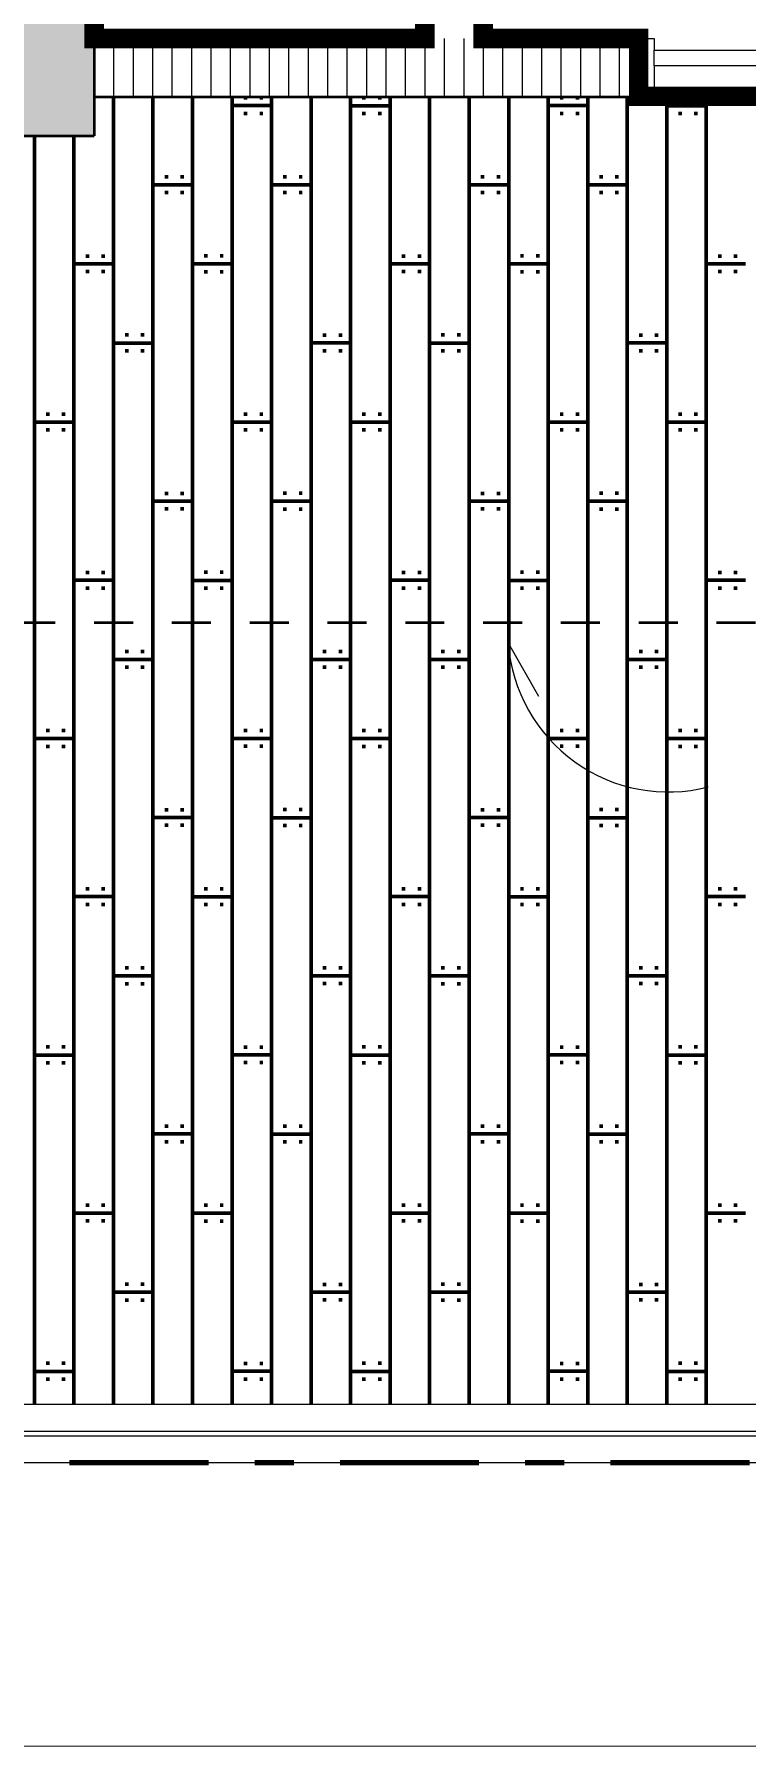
# Model space of a CAD drawing. Header units: metres. Extents: x -144 to 1000, y -717 to 29.
# Drawn here: x 462.611 to 464.44, y -572.268 to -567.859 of the extents above; entities that cross this region are included whole.
import ezdxf

# ---------------------------------------------------------------- set-up
doc = ezdxf.new("R2010")
doc.units = ezdxf.units.M
for name, pattern in [('Basculante', [0.11625, 0.075, -0.04125]), ('basculante modificado', [0.18, 0.1125, -0.0675]), ('Dash Dot 3_16_', [0.595313, 0.357187, -0.119063, 0, -0.119063])]:
    doc.linetypes.add(name, pattern=pattern)
doc.layers.get('0').update_dxf_attribs({"color": 1})
doc.layers.get('Defpoints').update_dxf_attribs({"color": 1})
doc.layers.add('00-MEDICION', color=30, linetype='Continuous')
for name, color, linetype, lineweight in [('A-ANNO-DIMS', 1, 'Continuous', 9), ('A-DETL', 1, 'Continuous', 9), ('A-DOOR-FRAM', 1, 'Continuous', 9), ('A-FLOR', 2, 'Continuous', 9), ('A-FLOR-HRAL', 1, 'Continuous', 9), ('A-FLOR-PATT', 8, 'Continuous', 50), ('A-WALL', 4, 'Continuous', 9), ('G-ANNO-TEXT', 2, 'Continuous', 9), ('S-COLS', 7, 'Continuous', 9)]:
    doc.layers.add(name, color=color, linetype=linetype, lineweight=lineweight)
doc.layers.add('A-WALL-PATT', color=7, linetype='Continuous', lineweight=35, true_color=0x9c9c9c)
doc.styles.add('Britannic Bold_B_1', font='', dxfattribs={"width": 0.7, "height": 0.4})
doc.styles.get('Britannic Bold_B_1').set_extended_font_data('Britannic Bold', bold=True)
doc.dimstyles.new('LINDEROS', dxfattribs={"dimscale": 0.3048, "dimtxt": 0.406749, "dimasz": 0.393701, "dimexe": 0.328084, "dimexo": 0.0625, "dimgap": 0.032808, "dimtad": 1, "dimrnd": 0.01, "dimzin": 0, "dimdsep": 46, "dimtxsty": 'Britannic Bold_B_1', "dimblk1": 'DOTSMALL', "dimblk2": 'DOTSMALL', "dimsah": 1, "dimcen": 0.09, "dimazin": 0, "dimtfac": 1, "dimtdec": 4, "dimtix": 1, "dimtmove": 0, "dimatfit": 3, "dimfxl": 1.64042, "dimfxlon": 1, "dimtvp": 1, "dimtolj": 1, "dimtzin": 0, "dimarcsym": 2})

# ---------------------------------------------------------------- blocks, each defined once
blk = doc.blocks.new('U')
at = {"layer": 'S-COLS', "true_color": 0x5c5c5c}
h = blk.add_hatch(color=251, dxfattribs=at)
h.paths.add_polyline_path([(476.8875, -506.46), (477.3875, -506.46), (477.3875, -505.56), (476.8875, -505.56), (476.8875, -506.4599)])
h.paths.add_polyline_path([(459.3418, -506.46), (459.5877, -506.46), (459.5877, -505.56), (459.0877, -505.56), (459.0877, -506.46)])
h.paths.add_polyline_path([(467.2877, -506.4599), (467.2877, -505.5599), (466.7877, -505.5599), (466.7877, -506.4599), (467.1113, -506.4599)])
h.paths.add_polyline_path([(476.9878, -498.7599), (477.3878, -498.7599), (477.3878, -498.06), (476.9878, -498.06), (476.9878, -498.4884)])
h.paths.add_polyline_path([(459.0877, -498.7599), (459.5877, -498.7599), (459.5877, -498.06), (459.0877, -498.06), (459.0877, -498.6957)])
h.paths.add_polyline_path([(473.5878, -498.7599), (473.5877, -495.6099), (473.0878, -495.61), (473.0878, -498.7599), (473.5877, -498.7599)])
h.paths.add_polyline_path([(462.9877, -498.7599), (464.9877, -498.7599), (464.9873, -498.26), (463.2875, -498.26), (463.2875, -496.11), (464.9878, -496.11), (464.9873, -495.61), (462.9875, -495.6101), (462.9875, -498.7599)])
h.paths.add_polyline_path([(467.2877, -498.7599), (467.2877, -497.8599), (466.7877, -497.8599), (466.7877, -498.7599), (467.1113, -498.7599)])
h.paths.add_polyline_path([(466.7878, -496.51), (467.2878, -496.51), (467.2878, -495.61), (466.7878, -495.61), (466.7878, -496.11)])
h.paths.add_polyline_path([(459.3625, -496.31), (459.5875, -496.31), (459.5875, -495.6089), (459.0875, -495.6089), (459.0875, -496.31), (459.3418, -496.31)])
h.paths.add_polyline_path([(477.1008, -496.31), (477.3878, -496.31), (477.3878, -495.6089), (476.9878, -495.6089), (476.9878, -496.31)])
h.paths.add_polyline_path([(466.7877, -487.61), (467.2877, -487.61), (467.2877, -486.71), (466.7877, -486.71), (466.7877, -487.3251)])
h.paths.add_polyline_path([(477.3877, -487.61), (477.3877, -486.7102), (476.8877, -486.7102), (476.8877, -487.61)])
h.paths.add_polyline_path([(459.8127, -487.01), (460.1877, -487.01), (460.1877, -486.51), (459.2877, -486.51), (459.2877, -487.01), (459.7127, -487.01)])
at = {"layer": 'A-ANNO-DIMS', "color": 5, "true_color": 0x0000ff}
blk.add_line((482.1826, -510.6083), (451.3207, -510.584), dxfattribs=at)
at = {"layer": 'A-DETL', "color": 7, "linetype": 'basculante modificado'}
blk.add_line((467.2868, -506.3589), (476.8875, -506.3589), dxfattribs=at)
at = {"layer": 'A-DETL', "color": 7, "linetype": 'Basculante', "lineweight": 35}
blk.add_line((459.0877, -507.7099), (477.3875, -507.7099), dxfattribs=at)
at = {"layer": 'A-DETL', "color": 7, "linetype": 'Dash Dot 3_16_', "lineweight": 70}
blk.add_line((482.1832, -509.8685), (451.3213, -509.8685), dxfattribs=at)
at = {"layer": 'A-DOOR-FRAM'}
for p, q in [((468.6877, -506.21), (468.7277, -506.21)), ((468.7277, -506.21), (468.7277, -506.24)), ((468.7277, -506.28), (468.7277, -506.36)), ((468.7277, -506.36), (468.6877, -506.36))]:
    blk.add_line(p, q, dxfattribs=at)
at = {"layer": 'A-DOOR-FRAM', "lineweight": 5}
for p, q in [((468.7277, -506.24), (469.5286, -506.24)), ((468.7277, -506.28), (468.7277, -506.24)), ((469.5286, -506.28), (468.7277, -506.28))]:
    blk.add_line(p, q, dxfattribs=at)
at = {"layer": 'A-FLOR'}
blk.add_line((468.7277, -506.36), (470.2469, -506.36), dxfattribs=at)
at = {"layer": 'A-FLOR-HRAL'}
for p, q in [((466.8766, -509.788), (478.4453, -509.788)), ((478.4573, -509.8), (466.8766, -509.8))]:
    blk.add_line(p, q, dxfattribs=at)
at = {"layer": 'A-FLOR-PATT', "color": 8, "true_color": 0x808080, "transparency": 33554559}
for p, q in [((467.3373, -506.36), (467.3373, -509.7185)), ((467.4389, -506.36), (467.4389, -509.7185)), ((467.5405, -506.36), (467.5405, -509.7185)), ((467.6421, -506.36), (467.6421, -509.7185)), ((467.6725, -506.3625), (467.6809, -506.3625)), ((467.7132, -506.3625), (467.7216, -506.3625)), ((467.7437, -506.36), (467.7437, -509.7185)), ((467.8453, -506.36), (467.8453, -509.7185)), ((467.9469, -506.36), (467.9469, -509.7185)), ((467.9769, -506.3621), (467.9853, -506.3621)), ((468.0176, -506.3621), (468.026, -506.3621)), ((468.0485, -506.36), (468.0485, -509.7185)), ((468.1501, -506.36), (468.1501, -509.7185)), ((468.2517, -506.36), (468.2517, -509.7185)), ((468.3533, -506.36), (468.3533, -509.7185)), ((468.4549, -506.36), (468.4549, -509.7185)), ((468.4853, -506.3625), (468.4937, -506.3625)), ((468.526, -506.3625), (468.5344, -506.3625)), ((468.5565, -506.36), (468.5565, -509.7185)), ((468.6581, -506.36), (468.6581, -509.7185)), ((468.7597, -506.36), (468.7597, -509.7185)), ((468.7897, -506.3621), (468.7981, -506.3621)), ((468.8304, -506.3621), (468.8388, -506.3621)), ((468.8613, -506.36), (468.8613, -509.7185)), ((467.6415, -506.3825), (467.7431, -506.3825)), ((467.6725, -506.4025), (467.6809, -506.4025)), ((467.7132, -506.4025), (467.7216, -506.4025)), ((467.9469, -506.3829), (468.0485, -506.3829)), ((467.9769, -506.4029), (467.9853, -506.4029)), ((468.0176, -506.4029), (468.026, -506.4029)), ((468.4543, -506.3825), (468.5559, -506.3825)), ((468.4853, -506.4025), (468.4937, -506.4025)), ((468.526, -506.4025), (468.5344, -506.4025)), ((468.7597, -506.3829), (468.8613, -506.3829)), ((468.7897, -506.4029), (468.7981, -506.4029)), ((468.8304, -506.4029), (468.8388, -506.4029)), ((467.1341, -506.4599), (467.1341, -509.7185)), ((467.2357, -506.4599), (467.2357, -509.7185)), ((467.4383, -506.5857), (467.5399, -506.5857)), ((467.4693, -506.5657), (467.4777, -506.5657)), ((467.51, -506.5657), (467.5184, -506.5657)), ((467.7437, -506.5861), (467.8453, -506.5861)), ((467.7737, -506.5653), (467.7821, -506.5653)), ((467.8144, -506.5653), (467.8228, -506.5653)), ((468.2511, -506.5857), (468.3527, -506.5857)), ((468.2821, -506.5657), (468.2905, -506.5657)), ((468.3228, -506.5657), (468.3312, -506.5657)), ((468.5565, -506.5861), (468.6581, -506.5861)), ((468.5865, -506.5653), (468.5949, -506.5653)), ((468.6272, -506.5653), (468.6356, -506.5653)), ((467.4693, -506.6057), (467.4777, -506.6057)), ((467.51, -506.6057), (467.5184, -506.6057)), ((467.7737, -506.6061), (467.7821, -506.6061)), ((467.8144, -506.6061), (467.8228, -506.6061)), ((468.2821, -506.6057), (468.2905, -506.6057)), ((468.3228, -506.6057), (468.3312, -506.6057)), ((468.5865, -506.6061), (468.5949, -506.6061)), ((468.6272, -506.6061), (468.6356, -506.6061)), ((467.2351, -506.7889), (467.3367, -506.7889)), ((467.2661, -506.7689), (467.2745, -506.7689)), ((467.3068, -506.7689), (467.3152, -506.7689)), ((467.5405, -506.7893), (467.6421, -506.7893)), ((467.5705, -506.7685), (467.5789, -506.7685)), ((467.6112, -506.7685), (467.6196, -506.7685)), ((468.0479, -506.7889), (468.1495, -506.7889)), ((468.0789, -506.7689), (468.0873, -506.7689)), ((468.1196, -506.7689), (468.128, -506.7689)), ((468.3533, -506.7893), (468.4549, -506.7893)), ((468.3833, -506.7685), (468.3917, -506.7685)), ((468.424, -506.7685), (468.4324, -506.7685)), ((468.8607, -506.7889), (468.9623, -506.7889)), ((468.8917, -506.7689), (468.9001, -506.7689)), ((468.9324, -506.7689), (468.9408, -506.7689)), ((467.2661, -506.8089), (467.2745, -506.8089)), ((467.3068, -506.8089), (467.3152, -506.8089)), ((467.5705, -506.8093), (467.5789, -506.8093)), ((467.6112, -506.8093), (467.6196, -506.8093)), ((468.0789, -506.8089), (468.0873, -506.8089)), ((468.1196, -506.8089), (468.128, -506.8089)), ((468.3833, -506.8093), (468.3917, -506.8093)), ((468.424, -506.8093), (468.4324, -506.8093)), ((468.8917, -506.8089), (468.9001, -506.8089)), ((468.9324, -506.8089), (468.9408, -506.8089)), ((467.3673, -506.9717), (467.3757, -506.9717)), ((467.408, -506.9717), (467.4164, -506.9717)), ((467.8757, -506.9721), (467.8841, -506.9721)), ((467.9164, -506.9721), (467.9248, -506.9721)), ((468.1801, -506.9717), (468.1885, -506.9717)), ((468.2208, -506.9717), (468.2292, -506.9717)), ((468.6885, -506.9721), (468.6969, -506.9721)), ((468.7292, -506.9721), (468.7376, -506.9721)), ((467.3373, -506.9925), (467.4389, -506.9925)), ((467.3673, -507.0125), (467.3757, -507.0125)), ((467.408, -507.0125), (467.4164, -507.0125)), ((467.8447, -506.9921), (467.9463, -506.9921)), ((467.8757, -507.0121), (467.8841, -507.0121)), ((467.9164, -507.0121), (467.9248, -507.0121)), ((468.1501, -506.9925), (468.2517, -506.9925)), ((468.1801, -507.0125), (468.1885, -507.0125)), ((468.2208, -507.0125), (468.2292, -507.0125)), ((468.6575, -506.9921), (468.7591, -506.9921)), ((468.6885, -507.0121), (468.6969, -507.0121)), ((468.7292, -507.0121), (468.7376, -507.0121)), ((467.1341, -507.1957), (467.2357, -507.1957)), ((467.1641, -507.1749), (467.1725, -507.1749)), ((467.2048, -507.1749), (467.2132, -507.1749)), ((467.6415, -507.1953), (467.7431, -507.1953)), ((467.6725, -507.1753), (467.6809, -507.1753)), ((467.7132, -507.1753), (467.7216, -507.1753)), ((467.9469, -507.1957), (468.0485, -507.1957)), ((467.9769, -507.1749), (467.9853, -507.1749)), ((468.0176, -507.1749), (468.026, -507.1749)), ((468.4543, -507.1953), (468.5559, -507.1953)), ((468.4853, -507.1753), (468.4937, -507.1753)), ((468.526, -507.1753), (468.5344, -507.1753)), ((468.7597, -507.1957), (468.8613, -507.1957)), ((468.7897, -507.1749), (468.7981, -507.1749)), ((468.8304, -507.1749), (468.8388, -507.1749)), ((467.1641, -507.2157), (467.1725, -507.2157)), ((467.2048, -507.2157), (467.2132, -507.2157)), ((467.6725, -507.2153), (467.6809, -507.2153)), ((467.7132, -507.2153), (467.7216, -507.2153)), ((467.9769, -507.2157), (467.9853, -507.2157)), ((468.0176, -507.2157), (468.026, -507.2157)), ((468.4853, -507.2153), (468.4937, -507.2153)), ((468.526, -507.2153), (468.5344, -507.2153)), ((468.7897, -507.2157), (468.7981, -507.2157)), ((468.8304, -507.2157), (468.8388, -507.2157)), ((467.4693, -507.3785), (467.4777, -507.3785)), ((467.51, -507.3785), (467.5184, -507.3785)), ((467.7737, -507.3781), (467.7821, -507.3781)), ((467.8144, -507.3781), (467.8228, -507.3781)), ((468.2821, -507.3785), (468.2905, -507.3785)), ((468.3228, -507.3785), (468.3312, -507.3785)), ((468.5865, -507.3781), (468.5949, -507.3781)), ((468.6272, -507.3781), (468.6356, -507.3781)), ((467.4383, -507.3985), (467.5399, -507.3985)), ((467.4693, -507.4185), (467.4777, -507.4185)), ((467.51, -507.4185), (467.5184, -507.4185)), ((467.7437, -507.3989), (467.8453, -507.3989)), ((467.7737, -507.4189), (467.7821, -507.4189)), ((467.8144, -507.4189), (467.8228, -507.4189)), ((468.2511, -507.3985), (468.3527, -507.3985)), ((468.2821, -507.4185), (468.2905, -507.4185)), ((468.3228, -507.4185), (468.3312, -507.4185)), ((468.5565, -507.3989), (468.6581, -507.3989)), ((468.5865, -507.4189), (468.5949, -507.4189)), ((468.6272, -507.4189), (468.6356, -507.4189)), ((467.2661, -507.5817), (467.2745, -507.5817)), ((467.3068, -507.5817), (467.3152, -507.5817)), ((467.5705, -507.5813), (467.5789, -507.5813)), ((467.6112, -507.5813), (467.6196, -507.5813)), ((468.0789, -507.5817), (468.0873, -507.5817)), ((468.1196, -507.5817), (468.128, -507.5817)), ((468.3833, -507.5813), (468.3917, -507.5813)), ((468.424, -507.5813), (468.4324, -507.5813)), ((468.8917, -507.5817), (468.9001, -507.5817)), ((468.9324, -507.5817), (468.9408, -507.5817)), ((467.2351, -507.6017), (467.3367, -507.6017)), ((467.2661, -507.6217), (467.2745, -507.6217)), ((467.3068, -507.6217), (467.3152, -507.6217)), ((467.5405, -507.6021), (467.6421, -507.6021)), ((467.5705, -507.6221), (467.5789, -507.6221)), ((467.6112, -507.6221), (467.6196, -507.6221)), ((468.0479, -507.6017), (468.1495, -507.6017)), ((468.0789, -507.6217), (468.0873, -507.6217)), ((468.1196, -507.6217), (468.128, -507.6217)), ((468.3533, -507.6021), (468.4549, -507.6021)), ((468.3833, -507.6221), (468.3917, -507.6221)), ((468.424, -507.6221), (468.4324, -507.6221)), ((468.8607, -507.6017), (468.9623, -507.6017)), ((468.8917, -507.6217), (468.9001, -507.6217)), ((468.9324, -507.6217), (468.9408, -507.6217)), ((467.3373, -507.8053), (467.4389, -507.8053)), ((467.3673, -507.7845), (467.3757, -507.7845)), ((467.408, -507.7845), (467.4164, -507.7845)), ((467.8447, -507.8049), (467.9463, -507.8049)), ((467.8757, -507.7849), (467.8841, -507.7849)), ((467.9164, -507.7849), (467.9248, -507.7849)), ((468.1501, -507.8053), (468.2517, -507.8053)), ((468.1801, -507.7845), (468.1885, -507.7845)), ((468.2208, -507.7845), (468.2292, -507.7845)), ((468.6575, -507.8049), (468.7591, -507.8049)), ((468.6885, -507.7849), (468.6969, -507.7849)), ((468.7292, -507.7849), (468.7376, -507.7849)), ((467.3673, -507.8253), (467.3757, -507.8253)), ((467.408, -507.8253), (467.4164, -507.8253)), ((467.8757, -507.8249), (467.8841, -507.8249)), ((467.9164, -507.8249), (467.9248, -507.8249)), ((468.1801, -507.8253), (468.1885, -507.8253)), ((468.2208, -507.8253), (468.2292, -507.8253)), ((468.6885, -507.8249), (468.6969, -507.8249)), ((468.7292, -507.8249), (468.7376, -507.8249)), ((467.1641, -507.9877), (467.1725, -507.9877)), ((467.2048, -507.9877), (467.2132, -507.9877)), ((467.6725, -507.9881), (467.6809, -507.9881)), ((467.7132, -507.9881), (467.7216, -507.9881)), ((467.9769, -507.9877), (467.9853, -507.9877)), ((468.0176, -507.9877), (468.026, -507.9877)), ((468.4853, -507.9881), (468.4937, -507.9881)), ((468.526, -507.9881), (468.5344, -507.9881)), ((468.7897, -507.9877), (468.7981, -507.9877)), ((468.8304, -507.9877), (468.8388, -507.9877)), ((467.1341, -508.0085), (467.2357, -508.0085)), ((467.1641, -508.0285), (467.1725, -508.0285)), ((467.2048, -508.0285), (467.2132, -508.0285)), ((467.6415, -508.0081), (467.7431, -508.0081)), ((467.6725, -508.0281), (467.6809, -508.0281)), ((467.7132, -508.0281), (467.7216, -508.0281)), ((467.9469, -508.0085), (468.0485, -508.0085)), ((467.9769, -508.0285), (467.9853, -508.0285)), ((468.0176, -508.0285), (468.026, -508.0285)), ((468.4543, -508.0081), (468.5559, -508.0081)), ((468.4853, -508.0281), (468.4937, -508.0281)), ((468.526, -508.0281), (468.5344, -508.0281)), ((468.7597, -508.0085), (468.8613, -508.0085)), ((468.7897, -508.0285), (468.7981, -508.0285)), ((468.8304, -508.0285), (468.8388, -508.0285)), ((467.4383, -508.2113), (467.5399, -508.2113)), ((467.4693, -508.1913), (467.4777, -508.1913)), ((467.51, -508.1913), (467.5184, -508.1913)), ((467.7437, -508.2117), (467.8453, -508.2117)), ((467.7737, -508.1909), (467.7821, -508.1909)), ((467.8144, -508.1909), (467.8228, -508.1909)), ((468.2511, -508.2113), (468.3527, -508.2113)), ((468.2821, -508.1913), (468.2905, -508.1913)), ((468.3228, -508.1913), (468.3312, -508.1913)), ((468.5565, -508.2117), (468.6581, -508.2117)), ((468.5865, -508.1909), (468.5949, -508.1909)), ((468.6272, -508.1909), (468.6356, -508.1909)), ((467.4693, -508.2313), (467.4777, -508.2313)), ((467.51, -508.2313), (467.5184, -508.2313)), ((467.7737, -508.2317), (467.7821, -508.2317)), ((467.8144, -508.2317), (467.8228, -508.2317)), ((468.2821, -508.2313), (468.2905, -508.2313)), ((468.3228, -508.2313), (468.3312, -508.2313)), ((468.5865, -508.2317), (468.5949, -508.2317)), ((468.6272, -508.2317), (468.6356, -508.2317)), ((467.5705, -508.3941), (467.5789, -508.3941)), ((467.6112, -508.3941), (467.6196, -508.3941)), ((468.3833, -508.3941), (468.3917, -508.3941)), ((468.424, -508.3941), (468.4324, -508.3941)), ((467.2351, -508.4145), (467.3367, -508.4145)), ((467.2661, -508.3945), (467.2745, -508.3945)), ((467.2661, -508.4345), (467.2745, -508.4345)), ((467.3068, -508.3945), (467.3152, -508.3945)), ((467.3068, -508.4345), (467.3152, -508.4345)), ((467.5405, -508.4149), (467.6421, -508.4149)), ((467.5705, -508.4349), (467.5789, -508.4349)), ((467.6112, -508.4349), (467.6196, -508.4349)), ((468.0479, -508.4145), (468.1495, -508.4145)), ((468.0789, -508.3945), (468.0873, -508.3945)), ((468.0789, -508.4345), (468.0873, -508.4345)), ((468.1196, -508.3945), (468.128, -508.3945)), ((468.1196, -508.4345), (468.128, -508.4345)), ((468.3533, -508.4149), (468.4549, -508.4149)), ((468.3833, -508.4349), (468.3917, -508.4349)), ((468.424, -508.4349), (468.4324, -508.4349)), ((468.8607, -508.4145), (468.9623, -508.4145)), ((468.8917, -508.3945), (468.9001, -508.3945)), ((468.8917, -508.4345), (468.9001, -508.4345)), ((468.9324, -508.3945), (468.9408, -508.3945)), ((468.9324, -508.4345), (468.9408, -508.4345)), ((467.3673, -508.5973), (467.3757, -508.5973)), ((467.408, -508.5973), (467.4164, -508.5973)), ((467.8757, -508.5977), (467.8841, -508.5977)), ((467.9164, -508.5977), (467.9248, -508.5977)), ((468.1801, -508.5973), (468.1885, -508.5973)), ((468.2208, -508.5973), (468.2292, -508.5973)), ((468.6885, -508.5977), (468.6969, -508.5977)), ((468.7292, -508.5977), (468.7376, -508.5977)), ((467.3373, -508.6181), (467.4389, -508.6181)), ((467.3673, -508.6381), (467.3757, -508.6381)), ((467.408, -508.6381), (467.4164, -508.6381)), ((467.8447, -508.6177), (467.9463, -508.6177)), ((467.8757, -508.6377), (467.8841, -508.6377)), ((467.9164, -508.6377), (467.9248, -508.6377)), ((468.1501, -508.6181), (468.2517, -508.6181)), ((468.1801, -508.6381), (468.1885, -508.6381)), ((468.2208, -508.6381), (468.2292, -508.6381)), ((468.6575, -508.6177), (468.7591, -508.6177)), ((468.6885, -508.6377), (468.6969, -508.6377)), ((468.7292, -508.6377), (468.7376, -508.6377)), ((467.1341, -508.8213), (467.2357, -508.8213)), ((467.1641, -508.8005), (467.1725, -508.8005)), ((467.2048, -508.8005), (467.2132, -508.8005)), ((467.6415, -508.8209), (467.7431, -508.8209)), ((467.6725, -508.8009), (467.6809, -508.8009)), ((467.7132, -508.8009), (467.7216, -508.8009)), ((467.9469, -508.8213), (468.0485, -508.8213)), ((467.9769, -508.8005), (467.9853, -508.8005)), ((468.0176, -508.8005), (468.026, -508.8005)), ((468.4543, -508.8209), (468.5559, -508.8209)), ((468.4853, -508.8009), (468.4937, -508.8009)), ((468.526, -508.8009), (468.5344, -508.8009)), ((468.7597, -508.8213), (468.8613, -508.8213)), ((468.7897, -508.8005), (468.7981, -508.8005)), ((468.8304, -508.8005), (468.8388, -508.8005)), ((467.1641, -508.8413), (467.1725, -508.8413)), ((467.2048, -508.8413), (467.2132, -508.8413)), ((467.6725, -508.8409), (467.6809, -508.8409)), ((467.7132, -508.8409), (467.7216, -508.8409)), ((467.9769, -508.8413), (467.9853, -508.8413)), ((468.0176, -508.8413), (468.026, -508.8413)), ((468.4853, -508.8409), (468.4937, -508.8409)), ((468.526, -508.8409), (468.5344, -508.8409)), ((468.7897, -508.8413), (468.7981, -508.8413)), ((468.8304, -508.8413), (468.8388, -508.8413)), ((467.4693, -509.0041), (467.4777, -509.0041)), ((467.51, -509.0041), (467.5184, -509.0041)), ((467.7737, -509.0037), (467.7821, -509.0037)), ((467.8144, -509.0037), (467.8228, -509.0037)), ((468.2821, -509.0041), (468.2905, -509.0041)), ((468.3228, -509.0041), (468.3312, -509.0041)), ((468.5865, -509.0037), (468.5949, -509.0037)), ((468.6272, -509.0037), (468.6356, -509.0037)), ((467.4383, -509.0241), (467.5399, -509.0241)), ((467.4693, -509.0441), (467.4777, -509.0441)), ((467.51, -509.0441), (467.5184, -509.0441)), ((467.7437, -509.0245), (467.8453, -509.0245)), ((467.7737, -509.0445), (467.7821, -509.0445)), ((467.8144, -509.0445), (467.8228, -509.0445)), ((468.2511, -509.0241), (468.3527, -509.0241)), ((468.2821, -509.0441), (468.2905, -509.0441)), ((468.3228, -509.0441), (468.3312, -509.0441)), ((468.5565, -509.0245), (468.6581, -509.0245)), ((468.5865, -509.0445), (468.5949, -509.0445)), ((468.6272, -509.0445), (468.6356, -509.0445)), ((467.2351, -509.2273), (467.3367, -509.2273)), ((467.2661, -509.2073), (467.2745, -509.2073)), ((467.3068, -509.2073), (467.3152, -509.2073)), ((467.5405, -509.2277), (467.6421, -509.2277)), ((467.5705, -509.2069), (467.5789, -509.2069)), ((467.6112, -509.2069), (467.6196, -509.2069)), ((468.0479, -509.2273), (468.1495, -509.2273)), ((468.0789, -509.2073), (468.0873, -509.2073)), ((468.1196, -509.2073), (468.128, -509.2073)), ((468.3533, -509.2277), (468.4549, -509.2277)), ((468.3833, -509.2069), (468.3917, -509.2069)), ((468.424, -509.2069), (468.4324, -509.2069)), ((468.8607, -509.2273), (468.9623, -509.2273)), ((468.8917, -509.2073), (468.9001, -509.2073)), ((468.9324, -509.2073), (468.9408, -509.2073)), ((467.2661, -509.2473), (467.2745, -509.2473)), ((467.3068, -509.2473), (467.3152, -509.2473)), ((467.5705, -509.2477), (467.5789, -509.2477)), ((467.6112, -509.2477), (467.6196, -509.2477)), ((468.0789, -509.2473), (468.0873, -509.2473)), ((468.1196, -509.2473), (468.128, -509.2473)), ((468.3833, -509.2477), (468.3917, -509.2477)), ((468.424, -509.2477), (468.4324, -509.2477)), ((468.8917, -509.2473), (468.9001, -509.2473)), ((468.9324, -509.2473), (468.9408, -509.2473)), ((467.3373, -509.4309), (467.4389, -509.4309)), ((467.3673, -509.4101), (467.3757, -509.4101)), ((467.3673, -509.4509), (467.3757, -509.4509)), ((467.408, -509.4101), (467.4164, -509.4101)), ((467.408, -509.4509), (467.4164, -509.4509)), ((467.8447, -509.4305), (467.9463, -509.4305)), ((467.8757, -509.4105), (467.8841, -509.4105)), ((467.8757, -509.4505), (467.8841, -509.4505)), ((467.9164, -509.4105), (467.9248, -509.4105)), ((467.9164, -509.4505), (467.9248, -509.4505)), ((468.1501, -509.4309), (468.2517, -509.4309)), ((468.1801, -509.4101), (468.1885, -509.4101)), ((468.1801, -509.4509), (468.1885, -509.4509)), ((468.2208, -509.4101), (468.2292, -509.4101)), ((468.2208, -509.4509), (468.2292, -509.4509)), ((468.6575, -509.4305), (468.7591, -509.4305)), ((468.6885, -509.4105), (468.6969, -509.4105)), ((468.6885, -509.4505), (468.6969, -509.4505)), ((468.7292, -509.4105), (468.7376, -509.4105)), ((468.7292, -509.4505), (468.7376, -509.4505)), ((467.1641, -509.6133), (467.1725, -509.6133)), ((467.2048, -509.6133), (467.2132, -509.6133)), ((467.6725, -509.6137), (467.6809, -509.6137)), ((467.7132, -509.6137), (467.7216, -509.6137)), ((467.9769, -509.6133), (467.9853, -509.6133)), ((468.0176, -509.6133), (468.026, -509.6133)), ((468.4853, -509.6137), (468.4937, -509.6137)), ((468.526, -509.6137), (468.5344, -509.6137)), ((468.7897, -509.6133), (468.7981, -509.6133)), ((468.8304, -509.6133), (468.8388, -509.6133)), ((467.1341, -509.6341), (467.2357, -509.6341)), ((467.1641, -509.6541), (467.1725, -509.6541)), ((467.2048, -509.6541), (467.2132, -509.6541)), ((467.6415, -509.6337), (467.7431, -509.6337)), ((467.6725, -509.6537), (467.6809, -509.6537)), ((467.7132, -509.6537), (467.7216, -509.6537)), ((467.9469, -509.6341), (468.0485, -509.6341)), ((467.9769, -509.6541), (467.9853, -509.6541)), ((468.0176, -509.6541), (468.026, -509.6541)), ((468.4543, -509.6337), (468.5559, -509.6337)), ((468.4853, -509.6537), (468.4937, -509.6537)), ((468.526, -509.6537), (468.5344, -509.6537)), ((468.7597, -509.6341), (468.8613, -509.6341)), ((468.7897, -509.6541), (468.7981, -509.6541)), ((468.8304, -509.6541), (468.8388, -509.6541))]:
    blk.add_line(p, q, dxfattribs=at)
at = {"layer": 'A-WALL', "lineweight": 35}
for p, q in [((468.1377, -505.4599), (468.1377, -506.21)), ((468.2877, -506.21), (468.2877, -505.4599)), ((468.1377, -506.21), (467.2877, -506.21)), ((467.2877, -506.21), (467.2877, -506.36)), ((468.6877, -506.21), (468.2877, -506.21)), ((468.6877, -506.36), (468.6877, -506.21)), ((467.2877, -506.36), (468.6877, -506.36))]:
    blk.add_line(p, q, dxfattribs=at)
at = {"layer": 'A-WALL'}
for p, q in [((466.9377, -509.7185), (478.3877, -509.7185)), ((478.5377, -509.8685), (453.4749, -509.8685))]:
    blk.add_line(p, q, dxfattribs=at)
at = {"layer": 'A-WALL-PATT', "color": 8, "lineweight": 5, "true_color": 0x727272}
for p, q in [((467.3376, -506.21), (467.3376, -506.36)), ((467.3876, -506.21), (467.3876, -506.36)), ((467.4376, -506.21), (467.4376, -506.36)), ((467.4876, -506.21), (467.4876, -506.36)), ((467.5376, -506.21), (467.5376, -506.36)), ((467.5876, -506.21), (467.5876, -506.36)), ((467.6376, -506.21), (467.6376, -506.36)), ((467.6876, -506.21), (467.6876, -506.36)), ((467.7376, -506.21), (467.7376, -506.36)), ((467.7876, -506.21), (467.7876, -506.36)), ((467.8376, -506.21), (467.8376, -506.36)), ((467.8876, -506.21), (467.8876, -506.36)), ((467.9376, -506.21), (467.9376, -506.36)), ((467.9876, -506.21), (467.9876, -506.36)), ((468.0376, -506.21), (468.0376, -506.36)), ((468.0876, -506.21), (468.0876, -506.36)), ((468.1376, -506.21), (468.1376, -506.36)), ((468.1876, -506.21), (468.1876, -506.36)), ((468.2376, -506.21), (468.2376, -506.36)), ((468.2876, -506.21), (468.2876, -506.36)), ((468.3376, -506.21), (468.3376, -506.36)), ((468.3876, -506.21), (468.3876, -506.36)), ((468.4376, -506.21), (468.4376, -506.36)), ((468.4876, -506.21), (468.4876, -506.36)), ((468.5376, -506.21), (468.5376, -506.36)), ((468.5876, -506.21), (468.5876, -506.36)), ((468.6376, -506.21), (468.6376, -506.36)), ((468.6876, -506.21), (468.6876, -506.36))]:
    blk.add_line(p, q, dxfattribs=at)
at = {"layer": 'G-ANNO-TEXT'}
for q in [(468.3519, -507.9198), (468.4296, -507.8993)]:
    blk.add_line((468.3524, -507.7645), q, dxfattribs=at)
blk.add_arc((468.7634, -507.7336), 0.4121, 184.3106, 284.4562, dxfattribs=at)
at = {"layer": 'S-COLS', "lineweight": 35}
for p in [(467.2877, -505.5599), (466.7877, -506.4599)]:
    blk.add_line(p, (467.2877, -506.4599), dxfattribs=at)
blk = doc.blocks.new('_DotSmall')
at = {"color": 0, "linetype": 'ByBlock', "const_width": 0.5}
blk.add_lwpolyline([(-0.0625, 0, 1), (0.0625, 0, 1)], format="xyb", close=True, dxfattribs=at)
blk = doc.blocks.new('*D610')
at = {"layer": '00-MEDICION', "color": 0, "lineweight": -2, "transparency": 16777216}
for p, q in [((464.165, -567.8075), (464.165, -567.285)), ((466.565, -567.8075), (466.565, -567.285)), ((464.165, -567.6131), (466.565, -567.6131))]:
    blk.add_line(p, q, dxfattribs=at)
at = {"layer": 'Defpoints', "color": 0, "transparency": 16777216}
for p in [(466.565, -567.6131), (464.165, -567.87), (466.565, -567.87)]:
    blk.add_point(p, dxfattribs=at)
at = {"layer": '00-MEDICION', "color": 0, "lineweight": -2, "transparency": 16777216, "xscale": 0.3937007874015748, "yscale": 0.3937007874015748, "zscale": 0.3937007874015748, "rotation": 180}
blk.add_blockref('_DotSmall', (464.165, -567.6131), dxfattribs=at)
at = {"layer": '00-MEDICION', "color": 0, "lineweight": -2, "transparency": 16777216, "xscale": 0.3937007874015748, "yscale": 0.3937007874015748, "zscale": 0.3937007874015748}
blk.add_blockref('_DotSmall', (466.565, -567.6131), dxfattribs=at)
at = {"layer": '00-MEDICION', "color": 0, "transparency": 16777216, "insert": (465.365, -567.374), "char_height": 0.4, "attachment_point": 5, "style": 'Britannic Bold_B_1'}
blk.add_mtext('\\A1;2.40', dxfattribs=at)

msp = doc.modelspace()

# ---------------------------------------------------------------- linework, layer by layer
at = {"layer": '00-MEDICION', "const_width": 0.05}
for points in [[(467.065, -563.2701), (467.065, -567.87), (466.565, -567.87), (466.565, -568.0189), (464.1649, -568.0189), (464.1649, -567.87), (463.765, -567.87), (463.765, -567.1201)], [(463.615, -567.1201), (463.6149, -567.87), (462.765, -567.87), (462.765, -567.2199)]]:
    msp.add_lwpolyline(points, dxfattribs=at)

# ---------------------------------------------------------------- block references
at = {"color": 3}
msp.add_blockref('U', (-4.5227, -61.66), dxfattribs=at)

# ---------------------------------------------------------------- dimensions: what is measured, and where the dimension line sits
at = {"layer": '00-MEDICION'}
dim = msp.add_linear_dim(base=(466.565, -567.6131), p1=(464.165, -567.87), p2=(466.565, -567.87), dimstyle='LINDEROS', override={"dimscale": 1, "dimpost": '<>'}, dxfattribs=at)
dim.commit()
dim.dimension.update_dxf_attribs({"geometry": '*D610', "text_midpoint": (465.365, -567.374)})

doc.saveas('drawing.dxf')
